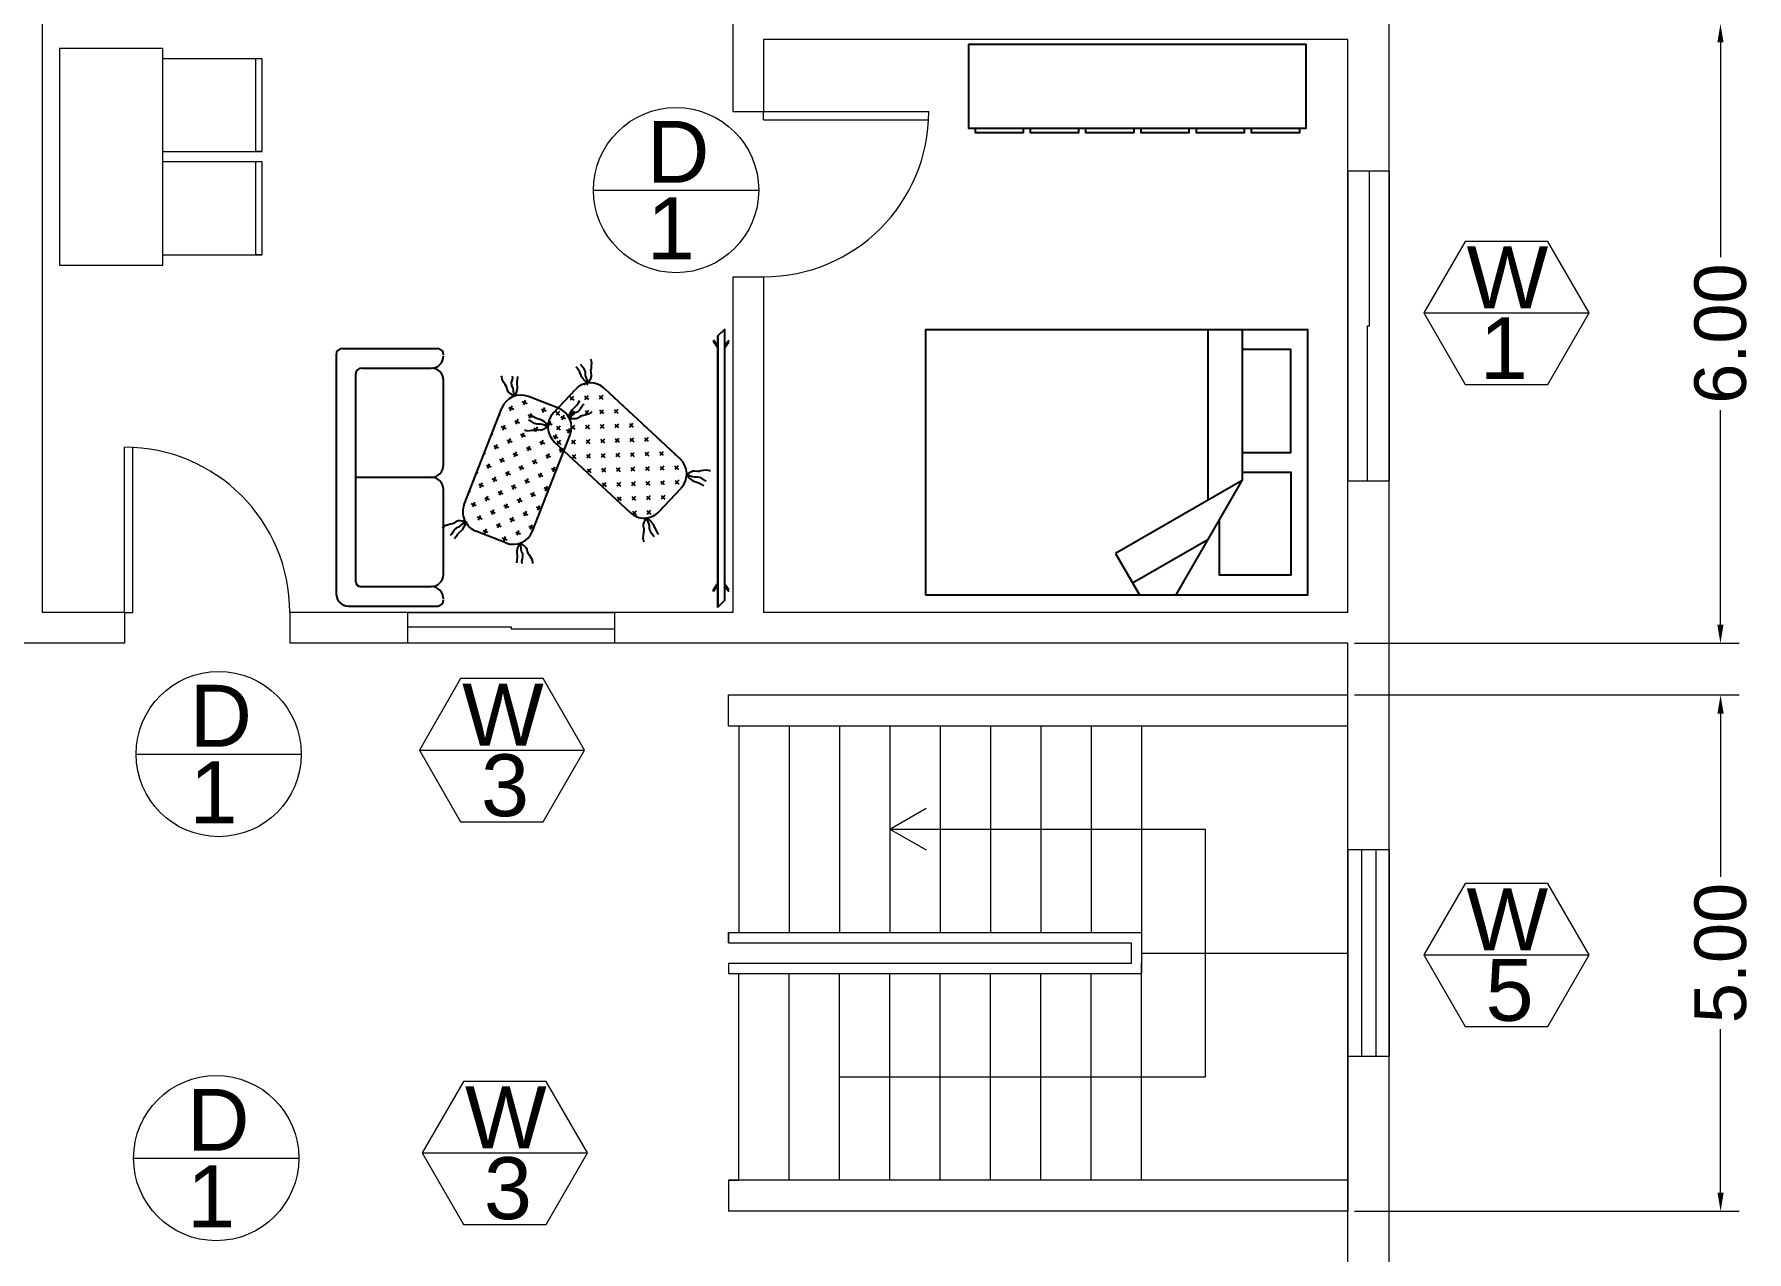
# Model space of a CAD drawing. Header units: millimetres. Extents: x 2391 to 3323, y 1596 to 2537.
# Drawn here: x 2967.17 to 2983.76, y 2486.18 to 2497.98 of the extents above; entities that cross this region are included whole.
import ezdxf

# ---------------------------------------------------------------- set-up
doc = ezdxf.new("R2010")
doc.units = ezdxf.units.MM
for name, color, linetype in [('dimensions', 203, 'Continuous'), ('doors', 31, 'Continuous'), ('doors and windows schedule', 11, 'Continuous'), ('exterior wall', 140, 'Continuous'), ('furnitures', 40, 'Continuous'), ('interior wall', 191, 'Continuous'), ('stairs', 123, 'Continuous'), ('windows', 241, 'Continuous')]:
    doc.layers.add(name, color=color, linetype=linetype)
doc.styles.get("Standard").update_dxf_attribs({"font": 'arial.ttf'})

msp = doc.modelspace()

# ---------------------------------------------------------------- linework, layer by layer
at = {"linetype": 'Continuous'}
for p, q in [((2978.535, 2495.113), (2978.535, 2493.463)), ((2978.868, 2495.113), (2978.868, 2493.655)), ((2978.868, 2493.655), (2977.642, 2492.948)), ((2978.229, 2492.548), (2978.868, 2493.655)), ((2978.535, 2493.079), (2977.808, 2492.66)), ((2977.642, 2492.948), (2977.873, 2492.548))]:
    msp.add_line(p, q, dxfattribs=at)
at = {"color": 0, "linetype": 'ByBlock'}
for p, q in [((2970.093, 2494.874), (2970.093, 2492.557)), ((2970.152, 2494.933), (2971.074, 2494.933)), ((2972.562, 2494.82), (2972.56, 2494.831)), ((2972.57, 2494.796), (2972.562, 2494.82)), ((2972.567, 2494.765), (2972.57, 2494.796)), ((2970.282, 2494.685), (2970.282, 2492.675)), ((2970.341, 2494.744), (2971.015, 2494.744)), ((2971.133, 2493.804), (2971.133, 2494.626)), ((2971.697, 2494.658), (2971.695, 2494.669)), ((2971.701, 2494.633), (2971.697, 2494.658)), ((2971.717, 2494.606), (2971.701, 2494.633)), ((2971.798, 2494.625), (2971.803, 2494.646)), ((2971.801, 2494.667), (2971.801, 2494.667)), ((2971.803, 2494.646), (2971.801, 2494.667)), ((2971.846, 2494.609), (2971.849, 2494.635)), ((2971.849, 2494.635), (2971.854, 2494.663)), ((2972.435, 2494.734), (2972.419, 2494.757)), ((2972.449, 2494.712), (2972.435, 2494.734)), ((2972.473, 2494.655), (2972.449, 2494.712)), ((2972.464, 2494.783), (2972.464, 2494.783)), ((2972.472, 2494.764), (2972.464, 2494.783)), ((2972.485, 2494.746), (2972.472, 2494.764)), ((2972.492, 2494.629), (2972.473, 2494.655)), ((2972.499, 2494.729), (2972.485, 2494.746)), ((2972.506, 2494.617), (2972.492, 2494.629)), ((2972.509, 2494.703), (2972.499, 2494.729)), ((2972.51, 2494.672), (2972.509, 2494.703)), ((2972.515, 2494.655), (2972.51, 2494.672)), ((2972.527, 2494.622), (2972.515, 2494.655)), ((2972.544, 2494.6), (2972.554, 2494.632)), ((2972.554, 2494.632), (2972.56, 2494.643)), ((2972.56, 2494.643), (2972.568, 2494.661)), ((2972.561, 2494.723), (2972.565, 2494.74)), ((2972.562, 2494.705), (2972.561, 2494.723)), ((2972.567, 2494.679), (2972.562, 2494.705)), ((2972.565, 2494.74), (2972.567, 2494.765)), ((2972.568, 2494.661), (2972.567, 2494.679)), ((2971.729, 2494.585), (2971.717, 2494.606)), ((2971.74, 2494.57), (2971.729, 2494.585)), ((2971.747, 2494.554), (2971.74, 2494.57)), ((2971.754, 2494.528), (2971.747, 2494.554)), ((2971.761, 2494.512), (2971.754, 2494.528)), ((2971.776, 2494.499), (2971.761, 2494.512)), ((2971.787, 2494.492), (2971.776, 2494.499)), ((2971.809, 2494.468), (2971.787, 2494.492)), ((2971.793, 2494.603), (2971.798, 2494.625)), ((2971.796, 2494.575), (2971.793, 2494.603)), ((2971.808, 2494.547), (2971.796, 2494.575)), ((2971.811, 2494.529), (2971.808, 2494.547)), ((2971.809, 2494.468), (2971.836, 2494.499)), ((2971.809, 2494.468), (2971.814, 2494.494)), ((2971.814, 2494.494), (2971.811, 2494.529)), ((2971.836, 2494.499), (2971.843, 2494.517)), ((2971.843, 2494.517), (2971.849, 2494.548)), ((2971.849, 2494.548), (2971.846, 2494.609)), ((2972.246, 2494.355), (2971.956, 2494.468)), ((2972.199, 2494.309), (2972.411, 2494.537)), ((2972.358, 2494.469), (2972.394, 2494.434)), ((2972.393, 2494.47), (2972.359, 2494.433)), ((2972.51, 2494.595), (2972.495, 2494.579)), ((2972.499, 2494.473), (2972.536, 2494.439)), ((2972.534, 2494.475), (2972.5, 2494.438)), ((2972.544, 2494.6), (2972.506, 2494.617)), ((2972.514, 2494.596), (2972.531, 2494.581)), ((2972.544, 2494.6), (2972.527, 2494.622)), ((2972.64, 2494.478), (2972.677, 2494.444)), ((2972.676, 2494.48), (2972.642, 2494.443)), ((2972.694, 2494.547), (2973.425, 2493.865)), ((2971.333, 2493.423), (2971.697, 2494.355)), ((2971.766, 2494.363), (2971.813, 2494.345)), ((2971.78, 2494.33), (2971.799, 2494.377)), ((2971.896, 2494.42), (2971.942, 2494.401)), ((2971.91, 2494.387), (2971.928, 2494.434)), ((2971.967, 2494.258), (2971.985, 2494.304)), ((2972.082, 2494.347), (2972.129, 2494.329)), ((2972.096, 2494.314), (2972.114, 2494.361)), ((2972.221, 2494.322), (2972.258, 2494.288)), ((2972.257, 2494.323), (2972.223, 2494.287)), ((2972.354, 2494.255), (2972.355, 2494.296)), ((2972.355, 2494.296), (2972.362, 2494.314)), ((2972.362, 2494.314), (2972.379, 2494.341)), ((2972.363, 2494.327), (2972.399, 2494.293)), ((2972.398, 2494.328), (2972.364, 2494.292)), ((2972.368, 2494.278), (2972.394, 2494.301)), ((2972.379, 2494.341), (2972.423, 2494.384)), ((2972.394, 2494.301), (2972.408, 2494.313)), ((2972.408, 2494.313), (2972.436, 2494.325)), ((2972.423, 2494.384), (2972.438, 2494.405)), ((2972.436, 2494.325), (2972.457, 2494.344)), ((2972.438, 2494.405), (2972.454, 2494.429)), ((2972.457, 2494.344), (2972.468, 2494.363)), ((2972.468, 2494.363), (2972.479, 2494.382)), ((2972.479, 2494.382), (2972.495, 2494.396)), ((2972.492, 2494.287), (2972.515, 2494.294)), ((2972.495, 2494.396), (2972.495, 2494.396)), ((2972.504, 2494.332), (2972.541, 2494.298)), ((2972.539, 2494.333), (2972.505, 2494.297)), ((2972.515, 2494.294), (2972.545, 2494.303)), ((2972.545, 2494.303), (2972.565, 2494.318)), ((2972.565, 2494.318), (2972.574, 2494.325)), ((2972.645, 2494.337), (2972.682, 2494.303)), ((2972.681, 2494.338), (2972.647, 2494.302)), ((2972.791, 2494.456), (2972.783, 2494.448)), ((2972.787, 2494.342), (2972.823, 2494.308)), ((2972.822, 2494.343), (2972.788, 2494.307)), ((2972.937, 2494.32), (2972.929, 2494.312)), ((2971.673, 2494.292), (2971.683, 2494.288)), ((2971.693, 2494.177), (2971.74, 2494.158)), ((2971.708, 2494.144), (2971.726, 2494.191)), ((2971.823, 2494.233), (2971.869, 2494.215)), ((2971.837, 2494.201), (2971.855, 2494.248)), ((2971.927, 2494.138), (2971.916, 2494.14)), ((2971.952, 2494.133), (2971.927, 2494.138)), ((2971.952, 2494.29), (2971.999, 2494.272)), ((2971.983, 2494.138), (2971.952, 2494.133)), ((2971.957, 2494.239), (2971.957, 2494.239)), ((2971.977, 2494.233), (2971.957, 2494.239)), ((2971.995, 2494.22), (2971.977, 2494.233)), ((2972.004, 2494.271), (2971.98, 2494.286)), ((2972.007, 2494.141), (2971.983, 2494.138)), ((2972.013, 2494.208), (2971.995, 2494.22)), ((2972.027, 2494.259), (2972.004, 2494.271)), ((2972.024, 2494.146), (2972.007, 2494.141)), ((2972.009, 2494.161), (2972.056, 2494.142)), ((2972.04, 2494.2), (2972.013, 2494.208)), ((2972.023, 2494.128), (2972.042, 2494.175)), ((2972.042, 2494.147), (2972.024, 2494.146)), ((2972.085, 2494.239), (2972.027, 2494.259)), ((2972.071, 2494.201), (2972.04, 2494.2)), ((2972.069, 2494.143), (2972.042, 2494.147)), ((2972.086, 2494.144), (2972.069, 2494.143)), ((2972.089, 2494.197), (2972.071, 2494.201)), ((2972.112, 2494.222), (2972.085, 2494.239)), ((2972.104, 2494.153), (2972.086, 2494.144)), ((2972.122, 2494.187), (2972.089, 2494.197)), ((2972.114, 2494.16), (2972.104, 2494.153)), ((2972.126, 2494.209), (2972.112, 2494.222)), ((2972.145, 2494.172), (2972.114, 2494.16)), ((2972.145, 2494.172), (2972.122, 2494.187)), ((2972.145, 2494.172), (2972.126, 2494.209)), ((2972.139, 2494.217), (2972.185, 2494.199)), ((2972.153, 2494.185), (2972.171, 2494.231)), ((2972.226, 2494.181), (2972.263, 2494.147)), ((2972.262, 2494.182), (2972.228, 2494.146)), ((2972.268, 2494.274), (2972.315, 2494.256)), ((2972.282, 2494.242), (2972.301, 2494.288)), ((2972.325, 2494.145), (2972.369, 2494.127)), ((2972.339, 2494.112), (2972.357, 2494.159)), ((2972.354, 2494.255), (2972.368, 2494.278)), ((2972.354, 2494.255), (2972.387, 2494.257)), ((2972.368, 2494.186), (2972.404, 2494.152)), ((2972.403, 2494.187), (2972.369, 2494.151)), ((2972.387, 2494.257), (2972.399, 2494.256)), ((2972.399, 2494.256), (2972.419, 2494.255)), ((2972.419, 2494.255), (2972.435, 2494.262)), ((2972.435, 2494.262), (2972.458, 2494.276)), ((2972.458, 2494.276), (2972.474, 2494.284)), ((2972.474, 2494.284), (2972.492, 2494.287)), ((2972.509, 2494.191), (2972.546, 2494.157)), ((2972.544, 2494.192), (2972.51, 2494.155)), ((2972.65, 2494.196), (2972.687, 2494.162)), ((2972.686, 2494.197), (2972.652, 2494.16)), ((2972.792, 2494.201), (2972.828, 2494.167)), ((2972.827, 2494.202), (2972.793, 2494.165)), ((2972.933, 2494.206), (2972.97, 2494.172)), ((2972.968, 2494.207), (2972.934, 2494.17)), ((2973.083, 2494.184), (2973.076, 2494.175)), ((2971.6, 2494.106), (2971.61, 2494.102)), ((2971.621, 2493.99), (2971.667, 2493.972)), ((2971.635, 2493.958), (2971.653, 2494.004)), ((2971.75, 2494.047), (2971.797, 2494.029)), ((2971.764, 2494.015), (2971.783, 2494.061)), ((2971.88, 2494.104), (2971.926, 2494.086)), ((2971.894, 2494.071), (2971.912, 2494.118)), ((2971.936, 2493.974), (2971.983, 2493.956)), ((2971.951, 2493.942), (2971.969, 2493.988)), ((2971.996, 2493.164), (2972.359, 2494.096)), ((2972.066, 2494.031), (2972.113, 2494.013)), ((2972.08, 2493.999), (2972.098, 2494.045)), ((2972.195, 2494.088), (2972.242, 2494.07)), ((2972.209, 2494.027), (2972.94, 2493.345)), ((2972.21, 2494.055), (2972.228, 2494.102)), ((2972.231, 2494.04), (2972.268, 2494.005)), ((2972.267, 2494.041), (2972.233, 2494.004)), ((2972.266, 2493.926), (2972.285, 2493.972)), ((2972.373, 2494.045), (2972.409, 2494.01)), ((2972.408, 2494.046), (2972.374, 2494.009)), ((2972.514, 2494.049), (2972.551, 2494.015)), ((2972.549, 2494.051), (2972.515, 2494.014)), ((2972.655, 2494.054), (2972.692, 2494.02)), ((2972.691, 2494.056), (2972.657, 2494.019)), ((2972.797, 2494.059), (2972.833, 2494.025)), ((2972.832, 2494.061), (2972.798, 2494.024)), ((2972.938, 2494.064), (2972.975, 2494.03)), ((2972.973, 2494.066), (2972.939, 2494.029)), ((2973.079, 2494.069), (2973.116, 2494.035)), ((2973.115, 2494.071), (2973.081, 2494.034)), ((2973.23, 2494.047), (2973.222, 2494.039)), ((2971.527, 2493.92), (2971.538, 2493.915)), ((2971.548, 2493.804), (2971.594, 2493.786)), ((2971.562, 2493.772), (2971.58, 2493.818)), ((2971.677, 2493.861), (2971.724, 2493.843)), ((2971.692, 2493.828), (2971.71, 2493.875)), ((2971.807, 2493.918), (2971.853, 2493.899)), ((2971.821, 2493.885), (2971.839, 2493.932)), ((2971.878, 2493.756), (2971.896, 2493.802)), ((2971.993, 2493.845), (2972.04, 2493.827)), ((2972.007, 2493.812), (2972.026, 2493.859)), ((2972.123, 2493.901), (2972.169, 2493.883)), ((2972.137, 2493.869), (2972.155, 2493.916)), ((2972.252, 2493.958), (2972.299, 2493.94)), ((2972.378, 2493.903), (2972.414, 2493.869)), ((2972.413, 2493.904), (2972.379, 2493.868)), ((2972.519, 2493.908), (2972.555, 2493.874)), ((2972.554, 2493.909), (2972.52, 2493.873)), ((2972.66, 2493.913), (2972.697, 2493.879)), ((2972.696, 2493.914), (2972.661, 2493.878)), ((2972.802, 2493.918), (2972.838, 2493.884)), ((2972.837, 2493.919), (2972.803, 2493.883)), ((2972.943, 2493.923), (2972.979, 2493.889)), ((2972.978, 2493.924), (2972.944, 2493.888)), ((2973.084, 2493.928), (2973.121, 2493.894)), ((2973.12, 2493.929), (2973.085, 2493.893)), ((2973.226, 2493.933), (2973.262, 2493.899)), ((2973.261, 2493.934), (2973.227, 2493.898)), ((2973.376, 2493.911), (2973.368, 2493.903)), ((2973.372, 2493.797), (2973.408, 2493.763)), ((2973.407, 2493.798), (2973.373, 2493.761)), ((2970.282, 2493.686), (2971.015, 2493.686)), ((2971.454, 2493.733), (2971.465, 2493.729)), ((2971.489, 2493.585), (2971.507, 2493.632)), ((2971.605, 2493.674), (2971.651, 2493.656)), ((2971.619, 2493.642), (2971.637, 2493.689)), ((2971.734, 2493.731), (2971.781, 2493.713)), ((2971.748, 2493.699), (2971.766, 2493.745)), ((2971.864, 2493.788), (2971.91, 2493.77)), ((2971.92, 2493.658), (2971.967, 2493.64)), ((2971.935, 2493.626), (2971.953, 2493.673)), ((2972.05, 2493.715), (2972.096, 2493.697)), ((2972.064, 2493.683), (2972.082, 2493.729)), ((2972.179, 2493.772), (2972.226, 2493.754)), ((2972.194, 2493.74), (2972.212, 2493.786)), ((2972.524, 2493.767), (2972.56, 2493.733)), ((2972.559, 2493.768), (2972.525, 2493.732)), ((2972.665, 2493.772), (2972.702, 2493.738)), ((2972.701, 2493.773), (2972.666, 2493.736)), ((2972.705, 2493.632), (2972.672, 2493.595)), ((2972.807, 2493.777), (2972.843, 2493.743)), ((2972.842, 2493.778), (2972.808, 2493.741)), ((2972.811, 2493.635), (2972.848, 2493.601)), ((2972.847, 2493.637), (2972.813, 2493.6)), ((2972.948, 2493.782), (2972.984, 2493.748)), ((2972.983, 2493.783), (2972.949, 2493.746)), ((2972.953, 2493.64), (2972.989, 2493.606)), ((2972.988, 2493.642), (2972.954, 2493.605)), ((2973.089, 2493.787), (2973.126, 2493.753)), ((2973.125, 2493.788), (2973.09, 2493.751)), ((2973.094, 2493.645), (2973.131, 2493.611)), ((2973.129, 2493.647), (2973.095, 2493.61)), ((2973.231, 2493.792), (2973.267, 2493.758)), ((2973.266, 2493.793), (2973.232, 2493.756)), ((2973.235, 2493.65), (2973.272, 2493.616)), ((2973.271, 2493.652), (2973.237, 2493.615)), ((2973.377, 2493.655), (2973.413, 2493.621)), ((2973.412, 2493.657), (2973.378, 2493.62)), ((2973.489, 2493.72), (2973.519, 2493.731)), ((2973.489, 2493.72), (2973.508, 2493.682)), ((2973.489, 2493.72), (2973.512, 2493.705)), ((2973.508, 2493.682), (2973.522, 2493.67)), ((2973.512, 2493.705), (2973.545, 2493.695)), ((2973.519, 2493.731), (2973.53, 2493.738)), ((2973.522, 2493.67), (2973.549, 2493.653)), ((2973.53, 2493.738), (2973.548, 2493.748)), ((2973.545, 2493.695), (2973.563, 2493.691)), ((2973.548, 2493.748), (2973.565, 2493.748)), ((2973.549, 2493.653), (2973.607, 2493.633)), ((2973.563, 2493.691), (2973.594, 2493.692)), ((2973.565, 2493.748), (2973.592, 2493.745)), ((2973.592, 2493.745), (2973.61, 2493.746)), ((2973.594, 2493.692), (2973.621, 2493.684)), ((2973.607, 2493.633), (2973.629, 2493.62)), ((2973.61, 2493.746), (2973.627, 2493.751)), ((2973.621, 2493.684), (2973.639, 2493.671)), ((2973.627, 2493.751), (2973.651, 2493.754)), ((2973.639, 2493.671), (2973.657, 2493.659)), ((2973.651, 2493.754), (2973.682, 2493.759)), ((2973.657, 2493.659), (2973.677, 2493.653)), ((2973.677, 2493.653), (2973.677, 2493.653)), ((2973.682, 2493.759), (2973.707, 2493.753)), ((2973.707, 2493.753), (2973.718, 2493.752)), ((2971.133, 2492.746), (2971.133, 2493.568)), ((2971.381, 2493.547), (2971.392, 2493.543)), ((2971.475, 2493.618), (2971.522, 2493.6)), ((2971.532, 2493.488), (2971.578, 2493.47)), ((2971.546, 2493.456), (2971.564, 2493.502)), ((2971.661, 2493.545), (2971.708, 2493.527)), ((2971.675, 2493.513), (2971.694, 2493.559)), ((2971.791, 2493.602), (2971.837, 2493.584)), ((2971.805, 2493.569), (2971.823, 2493.616)), ((2971.848, 2493.472), (2971.894, 2493.454)), ((2971.862, 2493.44), (2971.88, 2493.486)), ((2971.977, 2493.529), (2972.024, 2493.511)), ((2971.991, 2493.497), (2972.009, 2493.543)), ((2972.107, 2493.586), (2972.153, 2493.568)), ((2972.121, 2493.553), (2972.139, 2493.6)), ((2972.67, 2493.63), (2972.707, 2493.596)), ((2972.816, 2493.494), (2972.853, 2493.46)), ((2972.852, 2493.495), (2972.818, 2493.459)), ((2972.958, 2493.499), (2972.994, 2493.465)), ((2972.993, 2493.5), (2972.959, 2493.464)), ((2973.099, 2493.504), (2973.136, 2493.47)), ((2973.134, 2493.505), (2973.1, 2493.469)), ((2973.223, 2493.355), (2973.435, 2493.582)), ((2973.24, 2493.509), (2973.277, 2493.475)), ((2973.276, 2493.51), (2973.242, 2493.474)), ((2973.629, 2493.62), (2973.654, 2493.606)), ((2971.402, 2493.431), (2971.449, 2493.413)), ((2971.416, 2493.399), (2971.435, 2493.446)), ((2971.459, 2493.302), (2971.506, 2493.284)), ((2971.473, 2493.27), (2971.491, 2493.316)), ((2971.589, 2493.359), (2971.635, 2493.34)), ((2971.603, 2493.326), (2971.621, 2493.373)), ((2971.718, 2493.415), (2971.765, 2493.397)), ((2971.732, 2493.383), (2971.75, 2493.43)), ((2971.789, 2493.253), (2971.807, 2493.3)), ((2971.904, 2493.343), (2971.951, 2493.324)), ((2971.919, 2493.31), (2971.937, 2493.357)), ((2972.034, 2493.399), (2972.08, 2493.381)), ((2972.048, 2493.367), (2972.066, 2493.414)), ((2972.963, 2493.358), (2972.999, 2493.324)), ((2972.998, 2493.359), (2972.966, 2493.325)), ((2973.104, 2493.363), (2973.141, 2493.329)), ((2973.139, 2493.364), (2973.105, 2493.327)), ((2971.128, 2493.201), (2971.119, 2493.194)), ((2971.147, 2493.217), (2971.128, 2493.201)), ((2971.178, 2493.225), (2971.147, 2493.217)), ((2971.201, 2493.233), (2971.178, 2493.225)), ((2971.214, 2493.137), (2971.198, 2493.123)), ((2971.219, 2493.236), (2971.201, 2493.233)), ((2971.224, 2493.156), (2971.214, 2493.137)), ((2971.235, 2493.243), (2971.219, 2493.236)), ((2971.235, 2493.176), (2971.224, 2493.156)), ((2971.257, 2493.258), (2971.235, 2493.243)), ((2971.256, 2493.194), (2971.235, 2493.176)), ((2971.27, 2493.135), (2971.255, 2493.114)), ((2971.284, 2493.207), (2971.256, 2493.194)), ((2971.274, 2493.265), (2971.257, 2493.258)), ((2971.314, 2493.178), (2971.27, 2493.135)), ((2971.293, 2493.264), (2971.274, 2493.265)), ((2971.299, 2493.218), (2971.284, 2493.207)), ((2971.306, 2493.262), (2971.293, 2493.264)), ((2971.325, 2493.241), (2971.299, 2493.218)), ((2971.339, 2493.265), (2971.306, 2493.262)), ((2971.331, 2493.205), (2971.314, 2493.178)), ((2971.339, 2493.265), (2971.325, 2493.241)), ((2971.338, 2493.223), (2971.331, 2493.205)), ((2971.339, 2493.265), (2971.338, 2493.223)), ((2971.354, 2493.239), (2971.362, 2493.259)), ((2971.356, 2493.235), (2971.376, 2493.227)), ((2971.736, 2493.051), (2971.447, 2493.164)), ((2971.516, 2493.172), (2971.562, 2493.154)), ((2971.53, 2493.14), (2971.548, 2493.187)), ((2971.645, 2493.229), (2971.692, 2493.211)), ((2971.659, 2493.197), (2971.678, 2493.243)), ((2971.775, 2493.286), (2971.821, 2493.268)), ((2971.832, 2493.156), (2971.878, 2493.138)), ((2971.846, 2493.124), (2971.864, 2493.171)), ((2971.961, 2493.213), (2972.007, 2493.195)), ((2971.975, 2493.181), (2971.993, 2493.227)), ((2973.074, 2493.249), (2973.066, 2493.231)), ((2973.066, 2493.231), (2973.066, 2493.213)), ((2973.066, 2493.213), (2973.072, 2493.187)), ((2973.069, 2493.151), (2973.067, 2493.127)), ((2973.072, 2493.169), (2973.069, 2493.151)), ((2973.072, 2493.187), (2973.072, 2493.169)), ((2973.08, 2493.26), (2973.074, 2493.249)), ((2973.09, 2493.292), (2973.08, 2493.26)), ((2973.09, 2493.292), (2973.106, 2493.27)), ((2973.09, 2493.292), (2973.128, 2493.275)), ((2973.106, 2493.27), (2973.119, 2493.237)), ((2973.119, 2493.237), (2973.124, 2493.22)), ((2973.124, 2493.22), (2973.125, 2493.189)), ((2973.125, 2493.189), (2973.134, 2493.163)), ((2973.128, 2493.275), (2973.142, 2493.262)), ((2973.134, 2493.163), (2973.148, 2493.145)), ((2973.142, 2493.262), (2973.161, 2493.236)), ((2973.148, 2493.145), (2973.162, 2493.128)), ((2973.161, 2493.236), (2973.185, 2493.18)), ((2973.185, 2493.18), (2973.199, 2493.158)), ((2973.199, 2493.158), (2973.215, 2493.134)), ((2971.198, 2493.123), (2971.198, 2493.123)), ((2971.255, 2493.114), (2971.239, 2493.09)), ((2971.702, 2493.1), (2971.749, 2493.081)), ((2971.716, 2493.067), (2971.734, 2493.114)), ((2971.849, 2493.003), (2971.844, 2492.971)), ((2971.844, 2492.971), (2971.847, 2492.91)), ((2971.856, 2493.02), (2971.849, 2493.003)), ((2971.884, 2493.052), (2971.856, 2493.02)), ((2971.884, 2493.052), (2971.878, 2493.025)), ((2971.878, 2493.025), (2971.881, 2492.99)), ((2971.881, 2492.99), (2971.884, 2492.972)), ((2971.884, 2493.052), (2971.906, 2493.028)), ((2971.884, 2492.972), (2971.897, 2492.944)), ((2971.906, 2493.028), (2971.917, 2493.02)), ((2971.917, 2493.02), (2971.932, 2493.007)), ((2971.932, 2493.007), (2971.939, 2492.991)), ((2971.939, 2492.991), (2971.945, 2492.965)), ((2973.067, 2493.127), (2973.064, 2493.096)), ((2973.064, 2493.096), (2973.071, 2493.072)), ((2973.071, 2493.072), (2973.074, 2493.061)), ((2973.162, 2493.128), (2973.17, 2493.109)), ((2973.17, 2493.109), (2973.17, 2493.109)), ((2971.843, 2492.884), (2971.839, 2492.856)), ((2971.847, 2492.91), (2971.843, 2492.884)), ((2971.894, 2492.895), (2971.889, 2492.873)), ((2971.889, 2492.873), (2971.891, 2492.852)), ((2971.891, 2492.852), (2971.891, 2492.852)), ((2971.899, 2492.916), (2971.894, 2492.895)), ((2971.897, 2492.944), (2971.899, 2492.916)), ((2971.945, 2492.965), (2971.952, 2492.949)), ((2971.952, 2492.949), (2971.964, 2492.935)), ((2971.964, 2492.935), (2971.975, 2492.913)), ((2971.975, 2492.913), (2971.992, 2492.887)), ((2971.992, 2492.887), (2971.996, 2492.862)), ((2971.996, 2492.862), (2971.998, 2492.851)), ((2970.33, 2492.628), (2971.015, 2492.628)), ((2970.212, 2492.439), (2971.074, 2492.439))]:
    msp.add_line(p, q, dxfattribs=at)
at = {"linetype": 'Continuous'}
for points in [[(2976.219, 2497.878), (2976.219, 2497.068), (2979.49, 2497.068), (2979.49, 2497.878)], [(2975.801, 2492.548), (2979.506, 2492.548), (2979.506, 2495.113), (2975.801, 2495.113)]]:
    msp.add_lwpolyline(points, close=True, dxfattribs=at)
for points in [[(2976.282, 2497.068), (2976.282, 2497.027), (2976.752, 2497.027), (2976.752, 2497.068)], [(2976.817, 2497.068), (2976.817, 2497.027), (2977.287, 2497.027), (2977.287, 2497.068)], [(2977.352, 2497.068), (2977.352, 2497.027), (2977.822, 2497.027), (2977.822, 2497.068)], [(2977.887, 2497.068), (2977.887, 2497.027), (2978.357, 2497.027), (2978.357, 2497.068)], [(2978.422, 2497.068), (2978.422, 2497.027), (2978.892, 2497.027), (2978.892, 2497.068)], [(2978.956, 2497.068), (2978.956, 2497.027), (2979.427, 2497.027), (2979.427, 2497.068)], [(2978.868, 2493.926), (2979.34, 2493.926), (2979.34, 2494.923), (2978.868, 2494.923)], [(2978.868, 2493.736), (2979.34, 2493.736), (2979.34, 2492.738), (2978.651, 2492.738), (2978.651, 2493.28)]]:
    msp.add_lwpolyline(points, dxfattribs=at)
at = {"color": 0, "linetype": 'ByBlock'}
for centre, radius, start, end in [((2970.152, 2494.874), 0.0591, 90, 180), ((2971.015, 2494.862), 0.118, 270, 0), ((2971.074, 2494.874), 0.0591, 0, 90), ((2970.341, 2494.685), 0.0591, 90, 180), ((2971.015, 2494.626), 0.118, 0, 90), ((2971.883, 2494.282), 0.2, 68.6576, 158.6576), ((2972.557, 2494.401), 0.2, 47.0127, 137.0127), ((2972.345, 2494.173), 0.2, 137.0127, 227.0127), ((2972.173, 2494.169), 0.2, 338.6576, 68.6576), ((2971.015, 2493.804), 0.118, 270, 0), ((2973.289, 2493.719), 0.2, 317.0127, 47.0127), ((2971.015, 2493.568), 0.118, 0, 90), ((2971.519, 2493.351), 0.2, 158.6576, 248.6576), ((2973.077, 2493.491), 0.2, 227.0127, 317.0127), ((2971.809, 2493.237), 0.2, 248.6576, 338.6576), ((2970.33, 2492.675), 0.0472, 180, 270), ((2971.015, 2492.746), 0.118, 270, 0), ((2970.212, 2492.557), 0.118, 180, 270), ((2971.015, 2492.509), 0.118, 0, 90), ((2971.074, 2492.498), 0.0591, 270, 0)]:
    msp.add_arc(centre, radius, start, end, dxfattribs=at)
at = {"layer": 'dimensions', "lineweight": 13}
for p, q in [((2983.502, 2497.898), (2983.502, 2495.818)), ((2983.502, 2492.258), (2983.502, 2494.338)), ((2979.956, 2492.078), (2983.682, 2492.078)), ((2979.956, 2491.578), (2983.683, 2491.578)), ((2983.503, 2491.398), (2983.503, 2489.816)), ((2977.894, 2489.078), (2979.894, 2489.078)), ((2983.503, 2486.758), (2983.503, 2488.339)), ((2979.956, 2486.578), (2983.683, 2486.578))]:
    msp.add_line(p, q, dxfattribs=at)
at = {"layer": 'dimensions'}
for points in [[(2983.472, 2497.898), (2983.532, 2497.898), (2983.502, 2498.078)], [(2983.472, 2492.258), (2983.532, 2492.258), (2983.502, 2492.078)], [(2983.473, 2491.398), (2983.533, 2491.398), (2983.503, 2491.578)], [(2983.473, 2486.758), (2983.533, 2486.758), (2983.503, 2486.578)]]:
    msp.add_solid(points, dxfattribs=at)
at = {"layer": 'doors', "lineweight": 13}
for p, q in [((2974.234, 2497.228), (2975.834, 2497.228)), ((2974.234, 2497.148), (2974.234, 2497.228)), ((2974.234, 2497.148), (2975.832, 2497.148)), ((2968.044, 2492.378), (2968.044, 2493.978)), ((2968.124, 2492.378), (2968.124, 2493.976)), ((2968.044, 2492.378), (2968.124, 2492.378))]:
    msp.add_line(p, q, dxfattribs=at)
for centre, start, end in [((2974.234, 2497.228), 270, 0), ((2968.044, 2492.378), 0, 90)]:
    msp.add_arc(centre, 1.6, start, end, dxfattribs=at)
at = {"layer": 'doors and windows schedule', "lineweight": 13}
for p, q in [((2972.586, 2496.468), (2974.186, 2496.468)), ((2981.03, 2495.971), (2980.63, 2495.278)), ((2981.83, 2495.971), (2981.03, 2495.971)), ((2982.23, 2495.278), (2981.83, 2495.971)), ((2980.63, 2495.278), (2982.23, 2495.278)), ((2980.63, 2495.278), (2981.03, 2494.585)), ((2981.83, 2494.585), (2982.23, 2495.278)), ((2981.03, 2494.585), (2981.83, 2494.585)), ((2971.299, 2491.736), (2970.899, 2491.043)), ((2972.099, 2491.736), (2971.299, 2491.736)), ((2972.499, 2491.043), (2972.099, 2491.736)), ((2968.155, 2491.005), (2969.755, 2491.005)), ((2970.899, 2491.043), (2972.499, 2491.043)), ((2970.899, 2491.043), (2971.299, 2490.35)), ((2972.099, 2490.35), (2972.499, 2491.043)), ((2971.299, 2490.35), (2972.099, 2490.35)), ((2981.029, 2489.752), (2980.629, 2489.059)), ((2981.829, 2489.752), (2981.029, 2489.752)), ((2982.229, 2489.059), (2981.829, 2489.752)), ((2980.629, 2489.059), (2982.229, 2489.059)), ((2980.629, 2489.059), (2981.029, 2488.366)), ((2981.829, 2488.366), (2982.229, 2489.059)), ((2981.029, 2488.366), (2981.829, 2488.366)), ((2971.327, 2487.834), (2970.927, 2487.141)), ((2972.127, 2487.834), (2971.327, 2487.834)), ((2972.527, 2487.141), (2972.127, 2487.834)), ((2968.131, 2487.091), (2969.731, 2487.091)), ((2970.927, 2487.141), (2972.527, 2487.141)), ((2970.927, 2487.141), (2971.327, 2486.448)), ((2972.127, 2486.448), (2972.527, 2487.141)), ((2971.327, 2486.448), (2972.127, 2486.448))]:
    msp.add_line(p, q, dxfattribs=at)
for centre in [(2973.386, 2496.468), (2968.955, 2491.005), (2968.931, 2487.091)]:
    msp.add_circle(centre, 0.8, dxfattribs=at)
at = {"layer": 'exterior wall', "lineweight": 13}
for p, q in [((2980.294, 2474.078), (2980.294, 2504.078)), ((2979.894, 2492.378), (2979.894, 2497.928)), ((2979.894, 2486.078), (2979.894, 2492.078))]:
    msp.add_line(p, q, dxfattribs=at)
at = {"layer": 'furnitures', "lineweight": 13}
for p, q in [((2967.415, 2497.841), (2967.415, 2495.741)), ((2968.415, 2497.841), (2967.415, 2497.841)), ((2968.415, 2495.741), (2968.415, 2497.841)), ((2969.375, 2497.741), (2968.415, 2497.741)), ((2969.315, 2496.841), (2969.315, 2497.741)), ((2969.375, 2496.841), (2969.375, 2497.741)), ((2968.415, 2496.741), (2968.415, 2496.841)), ((2968.415, 2496.841), (2969.375, 2496.841)), ((2969.375, 2496.841), (2969.315, 2496.841)), ((2969.375, 2496.741), (2968.415, 2496.741)), ((2969.315, 2495.841), (2969.315, 2496.741)), ((2969.375, 2495.841), (2969.375, 2496.741)), ((2968.415, 2495.841), (2969.375, 2495.841)), ((2969.375, 2495.841), (2969.315, 2495.841)), ((2967.415, 2495.741), (2968.415, 2495.741)), ((2973.896, 2494.997), (2973.896, 2495.016))]:
    msp.add_line(p, q, dxfattribs=at)
at = {"layer": 'furnitures'}
for p, q in [((2973.748, 2495.016), (2973.747, 2494.997)), ((2973.786, 2494.943), (2973.747, 2494.997)), ((2973.786, 2494.962), (2973.748, 2495.016)), ((2973.858, 2495.122), (2973.786, 2495.052)), ((2973.786, 2495.052), (2973.786, 2492.426)), ((2973.791, 2492.43), (2973.791, 2495.056)), ((2973.793, 2492.433), (2973.793, 2495.059)), ((2973.858, 2492.496), (2973.858, 2495.122)), ((2973.858, 2494.962), (2973.896, 2495.016)), ((2973.858, 2494.943), (2973.896, 2494.997)), ((2973.786, 2492.655), (2973.747, 2492.6)), ((2973.858, 2492.655), (2973.896, 2492.6)), ((2973.748, 2492.581), (2973.747, 2492.6)), ((2973.786, 2492.635), (2973.748, 2492.581)), ((2973.858, 2492.496), (2973.786, 2492.426)), ((2973.858, 2492.635), (2973.896, 2492.581))]:
    msp.add_line(p, q, dxfattribs=at)
at = {"layer": 'interior wall', "lineweight": 13}
for p, q in [((2967.244, 2503.678), (2967.244, 2492.378)), ((2973.934, 2498.828), (2973.934, 2497.228)), ((2973.934, 2498.028), (2973.934, 2497.228)), ((2979.894, 2497.928), (2974.234, 2497.928)), ((2974.234, 2497.928), (2974.234, 2497.228)), ((2973.934, 2497.228), (2974.234, 2497.228)), ((2973.934, 2495.628), (2973.934, 2492.378)), ((2973.934, 2495.628), (2974.234, 2495.628)), ((2974.234, 2495.628), (2974.234, 2492.378)), ((2968.044, 2492.378), (2967.244, 2492.378)), ((2968.044, 2492.383), (2968.044, 2492.078)), ((2969.644, 2492.383), (2969.644, 2492.078)), ((2973.934, 2492.378), (2969.644, 2492.378)), ((2979.894, 2492.378), (2974.234, 2492.378)), ((2968.044, 2492.078), (2955.444, 2492.078)), ((2979.894, 2492.078), (2969.644, 2492.078))]:
    msp.add_line(p, q, dxfattribs=at)
at = {"layer": 'stairs', "lineweight": 13}
for p, q in [((2973.894, 2491.278), (2973.894, 2491.578)), ((2973.894, 2491.578), (2979.894, 2491.578)), ((2973.894, 2491.278), (2979.894, 2491.278)), ((2973.994, 2491.278), (2973.994, 2489.278)), ((2974.481, 2491.278), (2974.481, 2489.278)), ((2974.969, 2491.278), (2974.969, 2489.278)), ((2975.456, 2491.278), (2975.456, 2489.278)), ((2975.944, 2491.278), (2975.944, 2489.278)), ((2976.431, 2491.278), (2976.431, 2489.278)), ((2976.919, 2491.278), (2976.919, 2489.278)), ((2977.406, 2491.278), (2977.406, 2489.278)), ((2977.894, 2491.278), (2977.894, 2489.278)), ((2975.456, 2490.278), (2975.807, 2490.482)), ((2975.456, 2490.278), (2978.515, 2490.278)), ((2975.456, 2490.278), (2975.807, 2490.076)), ((2978.515, 2487.878), (2978.515, 2490.278)), ((2973.894, 2489.178), (2973.894, 2489.278)), ((2973.894, 2489.278), (2977.894, 2489.278)), ((2973.894, 2489.278), (2973.894, 2489.178)), ((2973.894, 2489.178), (2977.794, 2489.178)), ((2977.794, 2489.178), (2977.794, 2488.978)), ((2977.894, 2489.278), (2977.894, 2488.878)), ((2979.894, 2489.078), (2979.894, 2486.578)), ((2977.794, 2488.978), (2973.894, 2488.978)), ((2973.894, 2488.978), (2973.894, 2488.878)), ((2973.894, 2488.878), (2977.894, 2488.878)), ((2973.994, 2486.878), (2973.994, 2488.878)), ((2974.481, 2486.878), (2974.481, 2488.878)), ((2974.969, 2486.878), (2974.969, 2488.878)), ((2975.456, 2486.878), (2975.456, 2488.878)), ((2975.944, 2486.878), (2975.944, 2488.878)), ((2976.431, 2486.878), (2976.431, 2488.878)), ((2976.919, 2486.878), (2976.919, 2488.878)), ((2977.406, 2486.878), (2977.406, 2488.878)), ((2977.894, 2488.878), (2977.894, 2488.978)), ((2977.894, 2486.878), (2977.894, 2488.878)), ((2974.969, 2487.878), (2978.515, 2487.878)), ((2979.894, 2486.878), (2973.894, 2486.878)), ((2973.894, 2486.878), (2973.894, 2486.578)), ((2973.894, 2486.878), (2973.994, 2486.878)), ((2979.894, 2486.578), (2973.894, 2486.578))]:
    msp.add_line(p, q, dxfattribs=at)
at = {"layer": 'windows', "lineweight": 13}
for p, q in [((2980.294, 2496.653), (2979.894, 2496.653)), ((2979.894, 2496.653), (2979.894, 2493.653)), ((2980.104, 2495.153), (2980.104, 2496.653)), ((2980.294, 2496.653), (2980.294, 2493.653)), ((2980.084, 2493.653), (2980.084, 2495.153)), ((2980.084, 2495.153), (2980.104, 2495.153)), ((2979.894, 2493.653), (2980.294, 2493.653)), ((2970.789, 2492.078), (2970.789, 2492.378)), ((2970.789, 2492.378), (2972.789, 2492.378)), ((2972.789, 2492.378), (2972.789, 2492.078)), ((2970.789, 2492.238), (2971.789, 2492.238)), ((2971.789, 2492.238), (2971.789, 2492.218)), ((2971.789, 2492.218), (2972.789, 2492.218)), ((2972.789, 2492.078), (2970.789, 2492.078)), ((2980.294, 2490.078), (2979.894, 2490.078)), ((2979.894, 2490.078), (2979.894, 2488.078)), ((2980.024, 2490.078), (2980.024, 2488.078)), ((2980.164, 2490.078), (2980.164, 2488.078)), ((2980.294, 2490.078), (2980.294, 2488.078)), ((2979.894, 2488.078), (2980.294, 2488.078))]:
    msp.add_line(p, q, dxfattribs=at)

# ---------------------------------------------------------------- texts
at = {"layer": 'dimensions', "lineweight": 13, "char_height": 0.5, "attachment_point": 5, "rotation": 90}
for s, insert in [('\\A1;6.00', (2983.502, 2495.078)), ('\\A1;5.00', (2983.503, 2489.078))]:
    msp.add_mtext(s, dxfattribs=dict(at, insert=insert))
at = {"layer": 'doors and windows schedule'}
for s, p in [('D', (2973.104, 2496.539)), ('1', (2973.103, 2495.798)), ('W', (2981.043, 2495.322)), ('1', (2981.17, 2494.637)), ('D', (2968.673, 2491.076)), ('W', (2971.313, 2491.087)), ('3', (2971.496, 2490.403)), ('1', (2968.673, 2490.335)), ('W', (2981.042, 2489.103)), ('5', (2981.226, 2488.421)), ('D', (2968.649, 2487.162)), ('W', (2971.341, 2487.185)), ('1', (2968.649, 2486.421)), ('3', (2971.524, 2486.5))]:
    msp.add_text(s, height=0.6, dxfattribs=at).set_placement(p)

doc.saveas('drawing.dxf')
